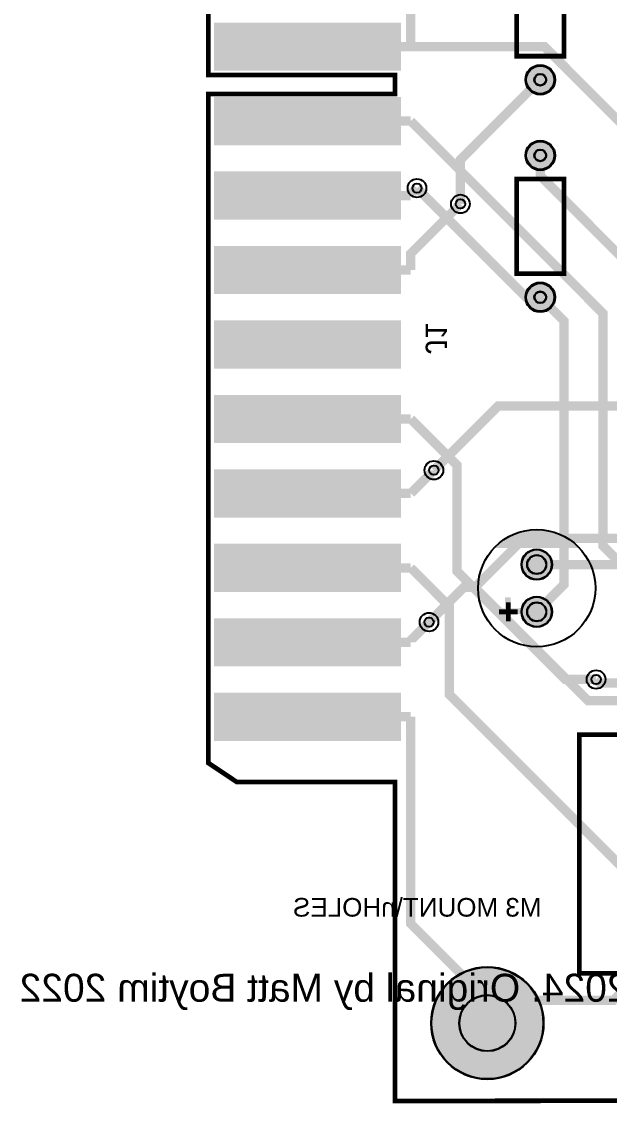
# Model space of a CAD drawing. Header units: millimetres. Extents: x -10 to 141, y -75 to 15.
# Drawn here: x -10 to 21.6, y -75.3 to -17.2 of the extents above; entities that cross this region are included whole.
import ezdxf

# ---------------------------------------------------------------- set-up
doc = ezdxf.new("R2010")
doc.units = ezdxf.units.MM
for name, color, linetype, true_color in [('BoardOutLine', 7, 'Continuous', 0xff00ff), ('BottomLayer', 7, 'Continuous', 0x0000ff), ('BottomPasteMaskLayer', 7, 'Continuous', 0x800000), ('BottomSolderMaskLayer', 7, 'Continuous', 0xaa00ff), ('Document', 7, 'Continuous', 0xffffff), ('Hole', 7, 'Continuous', 0x222222), ('Multi-Layer', 7, 'Continuous', 0xc0c0c0), ('TopLayer', 7, 'Continuous', 0xff0000), ('TopSilkLayer', 7, 'Continuous', 0xffcc00), ('TopSolderMaskLayer', 7, 'Continuous', 0x800080)]:
    doc.layers.add(name, color=color, linetype=linetype, true_color=true_color)
doc.styles.get("Standard").update_dxf_attribs({"font": 'arial.ttf'})

msp = doc.modelspace()

# ---------------------------------------------------------------- hatches: boundary and pattern name
at = {"layer": 'BottomLayer'}
for points in [[(10.334010668021392, -17.27203454406913), (0.3340106680213921, -17.27203454406913), (0.3340106680213921, -19.81203962407926), (10.334010668021392, -19.81203962407926)], [(10.334010668021392, -21.27203454406913), (0.3340106680213921, -21.27203454406913), (0.3340106680213921, -23.812039624079375), (10.334010668021392, -23.812039624079375)], [(10.334010668021392, -25.27203454406913), (0.3340106680213921, -25.27203454406913), (0.3340106680213921, -27.812039624079375), (10.334010668021392, -27.812039624079375)], [(10.334010668021392, -29.27203454406913), (0.3340106680213921, -29.27203454406913), (0.3340106680213921, -31.812039624079375), (10.334010668021392, -31.812039624079375)], [(10.334010668021392, -33.27203454406924), (0.3340106680213921, -33.27203454406924), (0.3340106680213921, -35.812039624079375), (10.334010668021392, -35.812039624079375)], [(10.334010668021392, -37.27203454406913), (0.3340106680213921, -37.27203454406913), (0.3340106680213921, -39.81203962407926), (10.334010668021392, -39.81203962407926)], [(10.334010668021392, -41.27203454406913), (0.3340106680213921, -41.27203454406913), (0.3340106680213921, -43.81203962407926), (10.334010668021392, -43.81203962407926)], [(10.334010668021392, -45.27203454406913), (0.3340106680213921, -45.27203454406913), (0.3340106680213921, -47.81203962407926), (10.334010668021392, -47.81203962407926)], [(10.334010668021392, -49.27203454406913), (0.3340106680213921, -49.27203454406913), (0.3340106680213921, -51.81203962407926), (10.334010668021392, -51.81203962407926)], [(10.334010668021392, -53.27203454406913), (0.3340106680213921, -53.27203454406913), (0.3340106680213921, -55.81203962407926), (10.334010668021392, -55.81203962407926)]]:
    msp.add_hatch(color=256, dxfattribs=at).paths.add_polyline_path(points)
at = {"layer": 'BottomPasteMaskLayer'}
for points in [[(10.334010668021392, -17.27203454406913), (0.3340106680213921, -17.27203454406913), (0.3340106680213921, -19.81203962407926), (10.334010668021392, -19.81203962407926)], [(10.334010668021392, -21.27203454406913), (0.3340106680213921, -21.27203454406913), (0.3340106680213921, -23.812039624079375), (10.334010668021392, -23.812039624079375)], [(10.334010668021392, -25.27203454406913), (0.3340106680213921, -25.27203454406913), (0.3340106680213921, -27.812039624079375), (10.334010668021392, -27.812039624079375)], [(10.334010668021392, -29.27203454406913), (0.3340106680213921, -29.27203454406913), (0.3340106680213921, -31.812039624079375), (10.334010668021392, -31.812039624079375)], [(10.334010668021392, -33.27203454406924), (0.3340106680213921, -33.27203454406924), (0.3340106680213921, -35.812039624079375), (10.334010668021392, -35.812039624079375)], [(10.334010668021392, -37.27203454406913), (0.3340106680213921, -37.27203454406913), (0.3340106680213921, -39.81203962407926), (10.334010668021392, -39.81203962407926)], [(10.334010668021392, -41.27203454406913), (0.3340106680213921, -41.27203454406913), (0.3340106680213921, -43.81203962407926), (10.334010668021392, -43.81203962407926)], [(10.334010668021392, -45.27203454406913), (0.3340106680213921, -45.27203454406913), (0.3340106680213921, -47.81203962407926), (10.334010668021392, -47.81203962407926)], [(10.334010668021392, -49.27203454406913), (0.3340106680213921, -49.27203454406913), (0.3340106680213921, -51.81203962407926), (10.334010668021392, -51.81203962407926)], [(10.334010668021392, -53.27203454406913), (0.3340106680213921, -53.27203454406913), (0.3340106680213921, -55.81203962407926), (10.334010668021392, -55.81203962407926)]]:
    msp.add_hatch(color=256, dxfattribs=at).paths.add_polyline_path(points)
at = {"layer": 'BottomSolderMaskLayer'}
for points in [[(10.359410718821437, -17.246634493269084), (0.30861061722123395, -17.246634493269084), (0.30861061722123395, -19.83743967487942), (10.359410718821437, -19.83743967487942)], [(17.042735585471178, -20.320040640081288, 1), (18.644335788671583, -20.320040640081288, 1)], [(10.359410718821437, -21.246634493269084), (0.30861061722123395, -21.246634493269084), (0.30861061722123395, -23.83743967487942), (10.359410718821437, -23.83743967487942)], [(17.042735585471178, -24.384048768097614, 1), (18.644335788671583, -24.384048768097614, 1)], [(10.359410718821437, -25.246634493269084), (0.30861061722123395, -25.246634493269084), (0.30861061722123395, -27.83743967487942), (10.359410718821437, -27.83743967487942)], [(10.359410718821437, -29.246634493269084), (0.30861061722123395, -29.246634493269084), (0.30861061722123395, -31.83743967487942), (10.359410718821437, -31.83743967487942)], [(17.042735585471178, -32.004064008128125, 1), (18.644335788671583, -32.004064008128125, 1)], [(10.359410718821437, -33.246634493269084), (0.30861061722123395, -33.246634493269084), (0.30861061722123395, -35.83743967487942), (10.359410718821437, -35.83743967487942)], [(10.359410718821437, -37.24663449326897), (0.30861061722123395, -37.24663449326897), (0.30861061722123395, -39.837439674879306), (10.359410718821437, -39.837439674879306)], [(10.359410718821437, -41.246634493269084), (0.30861061722123395, -41.246634493269084), (0.30861061722123395, -43.837439674879306), (10.359410718821437, -43.837439674879306)], [(10.359410718821437, -45.246634493269084), (0.30861061722123395, -45.246634493269084), (0.30861061722123395, -47.837439674879306), (10.359410718821437, -47.837439674879306)], [(16.827635255270604, -46.36347472694945, 1), (18.478435356870808, -46.36347472694945, 1)], [(16.827635255270604, -48.903479806959695, 1), (18.478435356870808, -48.903479806959695, 1)], [(10.359410718821437, -49.246634493269084), (0.30861061722123395, -49.246634493269084), (0.30861061722123395, -51.83743967487942), (10.359410718821437, -51.83743967487942)], [(10.359410718821437, -53.246634493269084), (0.30861061722123395, -53.246634493269084), (0.30861061722123395, -55.83743967487942), (10.359410718821437, -55.83743967487942)], [(11.974599949199897, -71.00000000000011, 1), (18.0254000508001, -71.00000000000011, 1)]]:
    msp.add_hatch(color=256, dxfattribs=at).paths.add_polyline_path(points)
at = {"layer": 'Document'}
for points in [[(15.95303530607066, -49.633528067056204), (15.95303530607066, -48.13352806705609), (16.253035306070615, -48.13352806705609), (16.253035306070615, -49.633528067056204)], [(16.901143002286062, -49.01452882905778), (15.401143002286062, -49.01452882905778), (15.401143002286062, -48.71452882905771), (16.901143002286062, -48.71452882905771)]]:
    msp.add_hatch(color=256, dxfattribs=at).paths.add_polyline_path(points)
at = {"layer": 'Multi-Layer'}
for points in [[(17.09353568707138, -20.320040640081288, 1), (18.59353568707138, -20.320040640081288, 1)], [(17.09353568707138, -24.384048768097614, 1), (18.59353568707138, -24.384048768097614, 1)], [(17.09353568707138, -32.004064008128125, 1), (18.59353568707138, -32.004064008128125, 1)], [(16.853035306070705, -46.36347472694945, 1), (18.453035306070706, -46.36347472694945, 1)], [(16.853035306070705, -48.903479806959695, 1), (18.453035306070706, -48.903479806959695, 1)]]:
    msp.add_hatch(color=256, dxfattribs=at).paths.add_polyline_path(points)
at = {"layer": 'TopSilkLayer'}
msp.add_hatch(color=256, dxfattribs=at).paths.add_polyline_path([(15.367030734061473, -45.474523749047535), (15.420896534767053, -45.416379078851946), (15.476240793756233, -45.35963984943601), (15.53302685373069, -45.30434364205803), (15.591217102413339, -45.25052708218993), (15.65077299746281, -45.19822581525841), (15.711655092000683, -45.14747448303467), (15.773823060739915, -45.098306700690614), (15.837235726693507, -45.05075503453236), (15.901851088449575, -45.004850980431), (15.967626347988926, -44.960624942960635), (16.034517939034004, -44.91810621526042), (16.10248155590466, -44.877322959632124), (16.171472182863454, -44.838302188886246), (16.24144412393275, -44.80106974845057), (16.312351033160667, -44.76565029925189), (16.384145945318778, -44.73206730138065), (16.456781307009123, -44.7003429985532), (16.530209008162274, -44.67049840337813), (16.60438041390171, -44.642553283438474), (16.67924639675789, -44.61652614819934), (16.754757369208164, -44.592434236747295), (16.830863316520208, -44.57029350637242), (16.907513829879917, -44.550118621999104), (16.984658139779867, -44.531922946472605), (17.062245149645832, -44.51571853170822), (17.140223469680905, -44.501516110708394), (17.218541450904695, -44.489325090454145), (17.297147219361023, -44.47915354567408), (17.375988710477486, -44.47100821349636), (17.455013703551913, -44.46489448898592), (17.534169856338394, -44.46081642157151), (17.61340473971768, -44.45877671236303), (17.692665872423504, -44.45877671236303), (17.77190075580279, -44.46081642157151), (17.85105690858927, -44.46489448898592), (17.930081901663698, -44.47100821349636), (18.00892339278039, -44.47915354567408), (18.08752916123649, -44.489325090454145), (18.16584714246028, -44.501516110708394), (18.24382546249558, -44.51571853170822), (18.321412472361544, -44.531922946472605), (18.398556782261267, -44.550118621999104), (18.475207295620976, -44.57029350637242), (18.551313242933247, -44.592434236747295), (18.626824215383294, -44.61652614819934), (18.701690198239476, -44.642553283438474), (18.775861603979138, -44.67049840337813), (18.84928930513206, -44.7003429985532), (18.921924666822633, -44.73206730138065), (18.993719578980517, -44.76565029925189), (19.064626488208432, -44.80106974845057), (19.13459842927773, -44.838302188886246), (19.20358905623675, -44.877322959632124), (19.27155267310718, -44.91810621526042), (19.338444264152486, -44.960624942960635), (19.404219523691836, -45.004850980431), (19.468834885447677, -45.05075503453236), (19.532247551401497, -45.098306700690614), (19.59441552014073, -45.14747448303467), (19.655297614678602, -45.19822581525841), (19.714853509727845, -45.25052708218993), (19.773043758410722, -45.30434364205803), (19.82982981838518, -45.35963984943601), (19.88517407737436, -45.416379078851946), (19.93903987807971, -45.474523749047535)])
at = {"layer": 'TopSolderMaskLayer'}
for points in [[(17.042735585471178, -20.320040640081288, 1), (18.644335788671583, -20.320040640081288, 1)], [(17.042735585471178, -24.384048768097614, 1), (18.644335788671583, -24.384048768097614, 1)], [(17.042735585471178, -32.004064008128125, 1), (18.644335788671583, -32.004064008128125, 1)], [(16.827635255270604, -46.36347472694945, 1), (18.478435356870808, -46.36347472694945, 1)], [(16.827635255270604, -48.903479806959695, 1), (18.478435356870808, -48.903479806959695, 1)], [(11.974599949199897, -71.00000000000011, 1), (18.0254000508001, -71.00000000000011, 1)]]:
    msp.add_hatch(color=256, dxfattribs=at).paths.add_polyline_path(points)

# ---------------------------------------------------------------- linework, layer by layer
at = {"layer": 'BoardOutLine', "const_width": 0.25400050800101603}
msp.add_lwpolyline([(100.00005080010169, -75.0634747269495), (10.03302006604008, -75.18415036830083), (10.03302006604008, -66.04013208026424), (10.03302006604008, -66.04013208026424), (10.03302006604008, -58.03911607823227), (1.5240030480060796, -58.03911607823227), (0, -57.0231140462281), (0, -33.528067056134205), (0, -21.08204216408444), (10.03302006604008, -21.08204216408444), (10.03302006604008, -20.066040132080275), (0, -20.066040132080275), (0, -16.002032004064063), (0.7620015240030398, -15.494030988062036), (1.5240030480060796, -14.98602997206001), (3.6830073660146354, -14.98602997206001), (10.03302006604008, -14.98602997206001), (10.03302006604008, -8.001016002032088), (10.03302006604008, -8.001016002032088), (10.03302006604008, 0)], dxfattribs=at)
at = {"layer": 'BottomLayer', "const_width": 0.5}
for points in [[(10.88442976885949, -18.542037084074195), (10.88442976885949, -8.11557023114051), (15, -4.000000000000114)], [(5.334010668021392, -18.542037084074195), (10.88442976885949, -18.542037084074195)], [(10.88442976885949, -18.542037084074195), (18.068072136144337, -18.542037084074195), (24.25704851409705, -24.731013462027022), (24.25704851409705, -39.13208026416066)], [(5.334010668021392, -22.542037084074195), (10.88442976885949, -22.542037084074195)], [(24.25704851409705, -59.56311912623835), (24.25704851409705, -48.40081280162565), (21.20675641351295, -45.35052070104143), (21.20675641351295, -32.86436372872754), (10.88442976885949, -22.542037084074195)], [(10.88442976885949, -26.542037084074195), (10.88442976885949, -26.477012954025895), (11.217678435356902, -26.143764287528597)], [(5.334010668021392, -26.542037084074195), (10.88442976885949, -26.542037084074195)], [(13.551943103886288, -26.990855981712002), (10.88442976885949, -29.658369316738685), (10.88442976885949, -30.54203708407431)], [(5.334010668021392, -30.54203708407431), (10.88442976885949, -30.54203708407431)], [(17.84353568707138, -32.004064008128125), (19.122936245872552, -33.28346456692918), (19.122936245872552, -47.43357886715785), (17.653035306070706, -48.903479806959695)], [(5.334010668021392, -38.542037084074195), (10.88442976885949, -38.542037084074195)], [(10.88442976885949, -38.542037084074195), (13.364236728473315, -41.021844043688134), (13.364236728473315, -46.71577343154695), (19.185674371348796, -52.5372110744222), (20.84150368300743, -52.5372110744222)], [(10.88442976885949, -42.542037084074195), (12.125730251460482, -41.30073660147332), (12.125730251460482, -41.296926593853186)], [(5.334010668021392, -42.542037084074195), (10.88442976885949, -42.542037084074195)], [(5.334010668021392, -46.542037084074195), (10.88442976885949, -46.542037084074195)], [(24.25704851409705, -64.64312928625861), (12.958597917195902, -53.344678689357465), (12.958597917195902, -48.61620523241049), (10.88442976885949, -46.542037084074195)], [(10.88442976885949, -50.542037084074195), (10.88442976885949, -50.43510287020581), (11.863855727711552, -49.45567691135386)], [(5.334010668021392, -50.542037084074195), (10.88442976885949, -50.542037084074195)], [(15, -69.77876555753119), (21.779019558038954, -69.77876555753119), (29.083058166116416, -62.474726949454066), (29.083058166116416, -51.18084836169669)], [(5.334010668021392, -54.542037084074195), (10.88442976885949, -54.542037084074195)], [(10.88442976885949, -54.542037084074195), (10.88442976885949, -65.66319532639079), (15, -69.77876555753119)], [(15, -69.77876555753119), (15, -71.00000000000011)]]:
    msp.add_lwpolyline(points, dxfattribs=at)
at = {"layer": 'BottomSolderMaskLayer'}
for centre, radius in [((17.84353568707138, -20.320040640081288), 0.8008001016002033), ((17.84353568707138, -20.320040640081288), 0.3203200406400813), ((17.84353568707138, -24.384048768097614), 0.8008001016002033), ((17.84353568707138, -24.384048768097614), 0.3203200406400813), ((17.84353568707138, -32.004064008128125), 0.8008001016002033), ((17.84353568707138, -32.004064008128125), 0.3203200406400813), ((17.653035306070706, -46.36347472694945), 0.8254000508001016), ((17.653035306070706, -46.363525527051024), 0.5158750317500634), ((17.653035306070706, -48.903479806959695), 0.8254000508001016), ((17.653035306070706, -48.90353060706127), 0.5158750317500634), ((15, -71.00000000000011), 3.0254000508001027), ((15, -71.00000000000011), 1.5127000254000513)]:
    msp.add_circle(centre, radius, dxfattribs=at)
at = {"layer": 'Hole'}
for centre in [(11.217678435356902, -26.143764287528597), (13.551943103886288, -26.990855981712002), (12.125730251460482, -41.296926593853186), (11.863855727711552, -49.45567691135386), (20.84150368300743, -52.5372110744222)]:
    msp.add_circle(centre, 0.25001270002540005, dxfattribs=at)
at = {"layer": 'Multi-Layer'}
for centre, radius in [((17.84353568707138, -20.320040640081288), 0.7500000000000001), ((17.84353568707138, -20.320040640081288), 0.30000000000000004), ((17.84353568707138, -24.384048768097614), 0.7500000000000001), ((17.84353568707138, -24.384048768097614), 0.30000000000000004), ((11.217678435356902, -26.143764287528597), 0.5), ((13.551943103886288, -26.990855981712002), 0.5), ((17.84353568707138, -32.004064008128125), 0.7500000000000001), ((17.84353568707138, -32.004064008128125), 0.30000000000000004), ((12.125730251460482, -41.296926593853186), 0.5), ((17.653035306070706, -46.36347472694945), 0.8), ((17.653035306070706, -46.363525527051024), 0.5), ((17.653035306070706, -48.903479806959695), 0.8), ((17.653035306070706, -48.90353060706127), 0.5), ((11.863855727711552, -49.45567691135386), 0.5), ((20.84150368300743, -52.5372110744222), 0.5), ((15, -71.00000000000011), 3.0000000000000004), ((15, -71.00000000000011), 1.5000000000000002)]:
    msp.add_circle(centre, radius, dxfattribs=at)
at = {"layer": 'TopLayer', "const_width": 0.5}
for points in [[(17.84353568707138, -20.320040640081288), (13.551943103886288, -24.611633223266608), (13.551943103886288, -26.990855981712002)], [(51.30810261620536, -34.16306832613668), (49.929387858775726, -35.5417830835662), (27.905003810007656, -35.5417830835662), (17.84353568707138, -25.480314960629926), (17.84353568707138, -24.384048768097614)], [(11.217678435356902, -26.143764287528597), (17.077978155956316, -32.004064008128125), (17.84353568707138, -32.004064008128125)], [(12.125730251460482, -41.296926593853186), (15.574041148082415, -37.84861569723148), (69.72059944119883, -37.84861569723148)], [(14.32740665481333, -47.59563119126244), (16.960883921767845, -44.96215392430793), (26.013462026924117, -44.96215392430793), (26.20015240030466, -45.1488442976887), (32.57531115062238, -45.1488442976887), (34.16306832613668, -43.561087122174285)], [(17.653035306070706, -46.36347472694945), (22.965455930911958, -46.36347472694945), (27.782829565659313, -51.18084836169669)], [(11.863855727711552, -49.45567691135386), (13.723901447802973, -47.59563119126244), (14.327152654305337, -47.59563119126244), (14.32740665481333, -47.59563119126244)], [(14.32740665481333, -47.59563119126244), (20.41275082550169, -53.681229362458794), (59.817881635763115, -53.681229362458794), (68.45313690627381, -62.31648463296938)], [(39.243078486156946, -52.732029464058996), (39.24257048514096, -52.732537465074984), (21.036830073660212, -52.732537465074984), (20.84150368300743, -52.5372110744222)]]:
    msp.add_lwpolyline(points, dxfattribs=at)
at = {"layer": 'TopSilkLayer', "const_width": 0.25400050800101603}
for points in [[(16.5735331470662, -19.050038100076222), (16.5735331470662, -13.970027940055957), (19.11353822707656, -13.970027940055957), (19.11353822707656, -19.050038100076222), (16.5735331470662, -19.050038100076222)], [(16.5735331470662, -30.734061468122945), (16.5735331470662, -25.65405130810268), (19.11353822707656, -25.65405130810268), (19.11353822707656, -30.734061468122945), (16.5735331470662, -30.734061468122945)], [(19.93903987807971, -55.49911099822202), (55.245110490220895, -55.49911099822202), (55.245110490220895, -68.32613665227336), (19.93903987807971, -68.32613665227336), (19.93903987807971, -55.49911099822202)]]:
    msp.add_lwpolyline(points, close=True, dxfattribs=at)
for points in [[(15.6210312420626, -48.90353060706127), (16.637033274066653, -48.90353060706127)], [(16.129032258064626, -49.4115316230633), (16.129032258064626, -48.395529591059244)]]:
    msp.add_lwpolyline(points, dxfattribs=at)
at = {"layer": 'TopSilkLayer'}
msp.add_circle((17.653035306070706, -47.633477266954515), 3.149606299212599, dxfattribs=at)
at = {"layer": 'TopSolderMaskLayer'}
for centre, radius in [((17.84353568707138, -20.320040640081288), 0.8008001016002033), ((17.84353568707138, -20.320040640081288), 0.3203200406400813), ((17.84353568707138, -24.384048768097614), 0.8008001016002033), ((17.84353568707138, -24.384048768097614), 0.3203200406400813), ((17.84353568707138, -32.004064008128125), 0.8008001016002033), ((17.84353568707138, -32.004064008128125), 0.3203200406400813), ((17.653035306070706, -46.36347472694945), 0.8254000508001016), ((17.653035306070706, -46.363525527051024), 0.5158750317500634), ((17.653035306070706, -48.903479806959695), 0.8254000508001016), ((17.653035306070706, -48.90353060706127), 0.5158750317500634), ((15, -71.00000000000011), 3.0254000508001027), ((15, -71.00000000000011), 1.5127000254000513)]:
    msp.add_circle(centre, radius, dxfattribs=at)

# ---------------------------------------------------------------- texts
at = {"layer": 'BottomSilkLayer', "text_generation_flag": 2}
msp.add_text('J1', height=1.143002286004572, rotation=270, dxfattribs=at).set_placement((11.684023368046837, -35.052070104140284))
for s, height, p in [('M3 MOUNT\\nHOLES', 1, (17.907035814071605, -65.2781305562612)), ('TRS-80 Digital Video Display Output Adapter\\nTH Remix by Jay Crutti 2024. Original by Matt Boytim 2022', 1.5000000000000002, (88.26517653035307, -69.85013970027944))]:
    msp.add_text(s, height=height, dxfattribs=at).set_placement(p)

doc.saveas('drawing.dxf')
